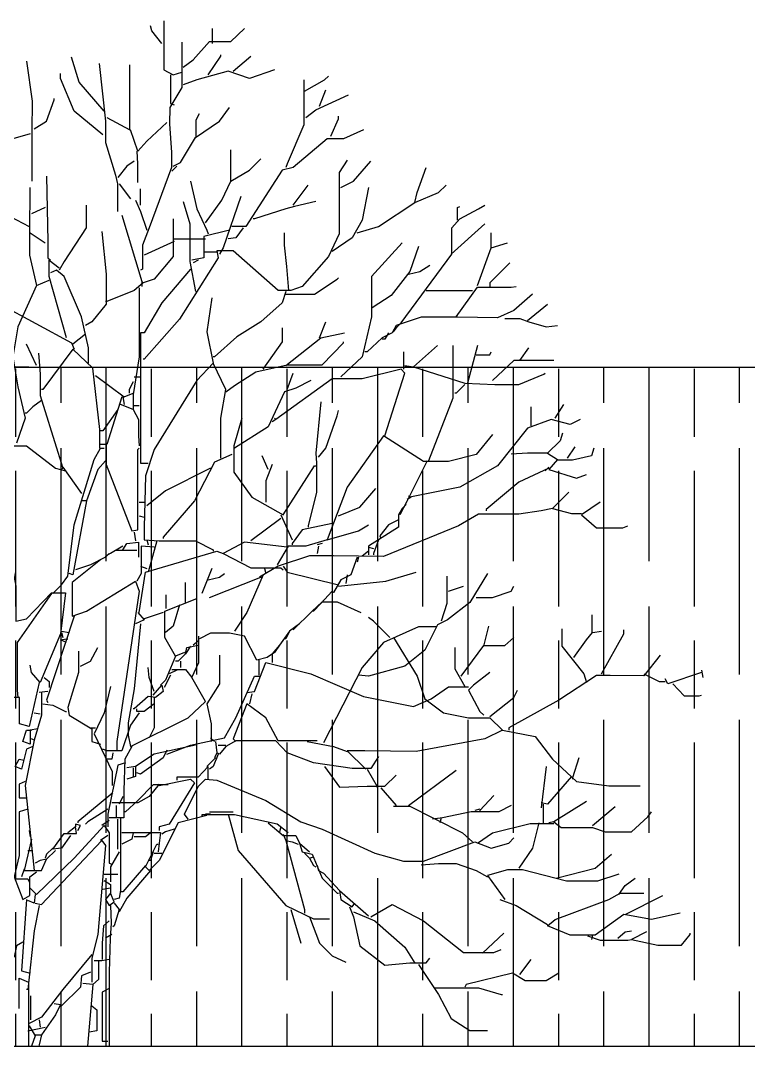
# Model space of a CAD drawing. Header units: centimetres. Extents: x -3096 to 17897, y -3131 to 15798.
# Drawn here: x 5426.4 to 5747.9, y 11338.3 to 11800.5 of the extents above; entities that cross this region are included whole.
import ezdxf

# ---------------------------------------------------------------- set-up
doc = ezdxf.new("R2010")
doc.units = ezdxf.units.CM

msp = doc.modelspace()

# ---------------------------------------------------------------- hatches: boundary and pattern name
at = {"transparency": 33554508}
h = msp.add_hatch(dxfattribs=at)
h.set_pattern_fill('GOST_WOOD', color=256, scale=10)
h.set_pattern_definition([(90, (-7435.9, 8561.7), (60, -4e-15), [100, -20]), (90, (-7415.9, 8541.7), (60, -4e-15), [60, -15, 30, -15]), (90, (-7395.9, 8511.7), (60, -4e-15), [100, -20])])
h.paths.add_polyline_path([(4449.16, 11647.54), (4449.16, 11047.54), (4539.03, 11047.54), (4539.03, 11067.54), (4652.25, 11067.54), (4652.25, 11317.54), (4539.03, 11317.54), (4539.03, 11347.54), (6365.08, 11347.54), (6365.08, 11317.54), (6193.87, 11317.54), (6193.87, 11067.54), (6365.08, 11067.54), (6449.16, 11047.54), (6449.16, 11647.54)])

# ---------------------------------------------------------------- linework, layer by layer
for p, q in [((4449.16, 11647.54), (6449.16, 11647.54)), ((5429.93, 11647.54), (4449.16, 11647.54))]:
    msp.add_line(p, q)
at = {"color": 84}
for points in [[(5489.53, 11800.49), (5489.53, 11778.89), (5493.68, 11776.68), (5497.55, 11777.79)], [(5488.69, 11790.52), (5484.27, 11796.06), (5483.71, 11798.27)], [(5498.11, 11780), (5502.54, 11783.32), (5509.73, 11791.35), (5519.15, 11791.35), (5525.24, 11797.17)], [(5511.12, 11790.52), (5511.12, 11797.17)], [(5497.55, 11791.07), (5497.55, 11771.14), (5492.29, 11762.28), (5492.16, 11755.09), (5492.92, 11742.35), (5492.92, 11735.71), (5483.16, 11709.13), (5480.11, 11701.38), (5480.11, 11690.86), (5479.28, 11690.31)], [(5428.9, 11782.77), (5431.39, 11765.05), (5431.25, 11751.76), (5431.18, 11746.23), (5431.18, 11729.62)], [(5463.23, 11760.62), (5452.15, 11773.36), (5448.83, 11784.43)], [(5461.01, 11781.66), (5463.78, 11756.19), (5463.78, 11746.78), (5468.21, 11732.39), (5469.04, 11728.51), (5469.18, 11722.97), (5469.18, 11716.33)], [(5509.18, 11776.68), (5514.72, 11784.98), (5514.72, 11785.54)], [(5520.25, 11778.34), (5528, 11784.98)], [(5462.67, 11750.1), (5449.94, 11760.62), (5443.85, 11775.02), (5443.85, 11777.23)], [(5464.33, 11757.85), (5474.58, 11752.32), (5474.58, 11781.11)], [(5538.52, 11778.89), (5527.45, 11775.02), (5518.04, 11778.34), (5504.2, 11774.46), (5498.11, 11772.25)], [(5492.57, 11776.68), (5492.57, 11763.94), (5494.23, 11763.39)], [(5551.53, 11774.46), (5551.53, 11754.53), (5544.06, 11737.37), (5543.51, 11735.71)], [(5551.81, 11769.48), (5560.67, 11774.46), (5562.33, 11776.13)], [(5552.37, 11757.85), (5556.8, 11761.18), (5571.19, 11767.82)], [(5558.46, 11762.84), (5561.22, 11770.04)], [(5432.22, 11752.87), (5437.76, 11756.19), (5441.08, 11765.61), (5441.08, 11766.16)], [(5493.68, 11736.26), (5497, 11737.92), (5503.64, 11749), (5514.16, 11756.19), (5518.59, 11762.28)], [(5503.92, 11749), (5503.92, 11756.75), (5505.3, 11759.52)], [(5490.91, 11755.64), (5482.05, 11747.34), (5478.17, 11742.91), (5474.85, 11752.32)], [(5563.44, 11749.55), (5566.76, 11757.3), (5566.76, 11758.41)], [(5430.56, 11750.66), (5422.81, 11748.44), (5421.7, 11748.44)], [(5577.83, 11752.32), (5568.98, 11748.44), (5561.78, 11748.44), (5546.83, 11735.71), (5541.85, 11734.6), (5525.79, 11709.69), (5519.7, 11709.69)], [(5477.62, 11742.91), (5477.9, 11737.37), (5477.9, 11729.06)], [(5519.15, 11729.62), (5519.15, 11743.46)], [(5476.51, 11738.48), (5473.19, 11736.26), (5469.32, 11731.28)], [(5570.64, 11739.03), (5567.04, 11733.49), (5567.04, 11706.36), (5562.33, 11696.4), (5550.71, 11683.11), (5545.72, 11681.45), (5540.19, 11681.45), (5520.25, 11698.89), (5513.06, 11698.89), (5513.61, 11695.84), (5496.45, 11668.71), (5480.94, 11651), (5480.39, 11651)], [(5495.34, 11736.26), (5493.12, 11734.05)], [(5508.07, 11711.35), (5515.27, 11721.31), (5519.15, 11729.62), (5527.45, 11734.6), (5532.43, 11739.58)], [(5567.87, 11726.85), (5573.41, 11729.62), (5581.16, 11738.48)], [(5600.54, 11720.21), (5601.64, 11724.63), (5605.52, 11735.71)], [(5437.76, 11731.83), (5438.31, 11703.04), (5438.31, 11695.84), (5439.42, 11694.74)], [(5430.28, 11726.85), (5430.14, 11706.92), (5430.14, 11696.95), (5433.33, 11683.66), (5438.86, 11685.88)], [(5469.87, 11728.51), (5474.85, 11721.87)], [(5479.28, 11719.1), (5479.28, 11726.3)], [(5501.43, 11729.62), (5504.2, 11717.44), (5508.63, 11708.02), (5509.18, 11706.36)], [(5546.83, 11719.1), (5553.47, 11727.96)], [(5580.05, 11726.85), (5577.28, 11712.45), (5572.85, 11704.7), (5563.99, 11698.61)], [(5575.07, 11706.92), (5584.48, 11709.69), (5600.54, 11720.21), (5611.05, 11724.63), (5614.38, 11727.96)], [(5523.58, 11722.97), (5515.82, 11700.27), (5514.16, 11697.5)], [(5437.2, 11717.99), (5431.11, 11715.22)], [(5455.2, 11719.1), (5455.2, 11709.13), (5445.51, 11694.18), (5443.29, 11690.31)], [(5477.07, 11721.31), (5479.28, 11716.33), (5482.05, 11708.02)], [(5498.11, 11720.76), (5501.15, 11710.79), (5501.15, 11694.18), (5503.64, 11680.89)], [(5556.8, 11720.76), (5547.38, 11718.54), (5543.51, 11717.44), (5529.67, 11713.01), (5529.11, 11713.01)], [(5591.12, 11663.18), (5592.78, 11665.39), (5594.44, 11667.05), (5616.87, 11697.5), (5616.87, 11709.13), (5620.47, 11713.01), (5628.77, 11717.44), (5631.54, 11719.1)], [(5619.36, 11712.45), (5619.36, 11717.99), (5620.47, 11718.54)], [(5421.7, 11714.12), (5430.01, 11709.69)], [(5470.98, 11714.67), (5479.84, 11685.32), (5479.84, 11683.11)], [(5493.68, 11713.01), (5493.68, 11696.4), (5485.37, 11686.43), (5480.39, 11684.77), (5479.84, 11685.32)], [(5518.59, 11708.02), (5507.24, 11705.26), (5507.24, 11695.84), (5501.98, 11694.74)], [(5524.68, 11709.13), (5521.36, 11704.7), (5518.04, 11704.15)], [(5616.59, 11697.5), (5631.54, 11710.79)], [(5430.56, 11706.92), (5437.2, 11702.49)], [(5462.12, 11707.47), (5464.06, 11688.65), (5464.06, 11675.36), (5457.69, 11667.61), (5454.92, 11665.95)], [(5494.23, 11704.15), (5508.07, 11704.15)], [(5544.89, 11681.45), (5543.92, 11691.97), (5542.88, 11701.38), (5542.88, 11706.92)], [(5634.31, 11700.27), (5634.31, 11706.92)], [(5494.23, 11703.04), (5480.94, 11696.95)], [(5595, 11702.49), (5581.43, 11687.54), (5581.43, 11669.82), (5577.28, 11652.1), (5567.87, 11643.25)], [(5602.2, 11700.83), (5598.32, 11689.75), (5590.02, 11679.23), (5581.71, 11673.7)], [(5628.22, 11683.66), (5634.31, 11700.27), (5641.51, 11702.49)], [(5446.62, 11660.41), (5438.86, 11687.54), (5438.86, 11694.74), (5443.29, 11691.41)], [(5504.75, 11694.74), (5502.54, 11693.63)], [(5513.06, 11698.34), (5507.52, 11698.34)], [(5456.31, 11649.34), (5456.31, 11655.98), (5453.26, 11669.82), (5445.51, 11687.54), (5442.19, 11690.31), (5439.42, 11689.2)], [(5501.43, 11690.86), (5488.69, 11675.91), (5480.94, 11662.62), (5479.28, 11662.62)], [(5597.77, 11688.65), (5602.75, 11689.75), (5607.18, 11692.52)], [(5642.61, 11693.63), (5633.76, 11684.77), (5633.76, 11683.11)], [(5480.39, 11684.77), (5476.51, 11681.45), (5464.33, 11676.47), (5463.78, 11676.47)], [(5543.51, 11679.79), (5556.24, 11679.79), (5566.21, 11686.43), (5566.76, 11686.99)], [(5433.33, 11683.66), (5425.02, 11665.39), (5422.81, 11652.1), (5425.02, 11638.82), (5428.34, 11624.97), (5424.47, 11613.9)], [(5478.73, 11682.56), (5478.73, 11652.1), (5475.96, 11635.49), (5475.96, 11628.85), (5470.42, 11631.07)], [(5543.51, 11680.89), (5541.85, 11675.91), (5532.43, 11667.61), (5521.91, 11660.96), (5511.95, 11652.1), (5511.39, 11652.1)], [(5605.52, 11681.45), (5626, 11681.45)], [(5618.81, 11669.82), (5628.22, 11682.83), (5643.17, 11682.83), (5645.38, 11683.11)], [(5408.14, 11632.73), (5408.14, 11654.87), (5417.27, 11675.36), (5448.83, 11658.19), (5449.94, 11655.43)], [(5510.84, 11678.13), (5508.63, 11663.18), (5511.39, 11649.34)], [(5652.58, 11679.79), (5644.27, 11672.59), (5637.08, 11669.27), (5619.36, 11669.54), (5603.3, 11669.54), (5592.23, 11665.95), (5590.57, 11662.62), (5586.14, 11660.41), (5579.5, 11654.32), (5578.39, 11654.32)], [(5650.37, 11668.16), (5659.22, 11675.36)], [(5558.46, 11660.41), (5561.22, 11667.61)], [(5640.4, 11668.99), (5647.04, 11668.99), (5650.92, 11667.61), (5658.67, 11665.39), (5663.65, 11665.95)], [(5454.92, 11662.07), (5449.38, 11657.64)], [(5479.28, 11662.62), (5479.28, 11623.31), (5479.28, 11605.04), (5482.6, 11605.04)], [(5533.54, 11646.57), (5542.12, 11658.75), (5542.12, 11664.84)], [(5543.51, 11648.23), (5559.01, 11660.41), (5569.53, 11662.62)], [(5588.91, 11662.62), (5587.25, 11659.86), (5586.14, 11659.86)], [(5433.33, 11648.23), (5428.9, 11657.64)], [(5516.93, 11636.6), (5520.81, 11639.37), (5530.22, 11645.46), (5544.06, 11648.51), (5559.56, 11648.51), (5568.98, 11658.19), (5568.98, 11658.75)], [(5610.5, 11657.09), (5599.98, 11647.67), (5622.68, 11640.48), (5635.97, 11639.92), (5646.49, 11639.92), (5657.56, 11644.35), (5658.12, 11644.91)], [(5617.42, 11657.09), (5617.28, 11640.48), (5617.28, 11633.83), (5606.63, 11606.15)], [(5628.22, 11657.09), (5623.79, 11640.48)], [(5434.16, 11653.77), (5434.85, 11644.35), (5434.85, 11634.94), (5442.74, 11610.03), (5444.95, 11602.83), (5444.4, 11602.27)], [(5461.29, 11611.69), (5461.29, 11619.99), (5458.24, 11647.12), (5449.38, 11655.43), (5436.1, 11637.71), (5435.54, 11637.71)], [(5595.55, 11654.32), (5595.55, 11646.57)], [(5627.66, 11652.93), (5633.76, 11652.93), (5634.31, 11654.32)], [(5647.04, 11650.44), (5650.92, 11655.98)], [(5514.72, 11607.26), (5514.72, 11624.97), (5516.93, 11637.71), (5511.39, 11649.34), (5504.2, 11641.58), (5485.37, 11611.13), (5481.5, 11599.51), (5480.94, 11576.81), (5480.94, 11571.27), (5487.59, 11570.72), (5503.64, 11570.72), (5511.39, 11566.84), (5511.39, 11566.29)], [(5596.11, 11648.23), (5599.98, 11647.67)], [(5596.11, 11647.67), (5598.32, 11647.67)], [(5661.99, 11650.44), (5644.27, 11650.44), (5634.86, 11641.58)], [(5459.35, 11643.8), (5472.08, 11634.39), (5475.96, 11636.05)], [(5476.51, 11643.25), (5479.28, 11643.25)], [(5587.25, 11617.22), (5596.11, 11644.91), (5594.44, 11646.57), (5577.28, 11642.41), (5563.99, 11642.41), (5539.08, 11624.42), (5538.52, 11624.97)], [(5544.06, 11637.71), (5546.83, 11644.91)], [(5475.96, 11641.03), (5474.3, 11637.71), (5474.3, 11636.05)], [(5554.58, 11641.58), (5547.94, 11638.26), (5542.95, 11636.6), (5535.76, 11621.1), (5520.81, 11611.69)], [(5622.68, 11639.92), (5618.81, 11636.05), (5618.25, 11636.05)], [(5470.98, 11634.39), (5464.33, 11613.35), (5461.56, 11613.35)], [(5471.53, 11634.39), (5472.08, 11631.07)], [(5435.54, 11632.73), (5431.67, 11629.96), (5428.9, 11627.19), (5428.34, 11627.19)], [(5476.51, 11630.51), (5478.73, 11630.51)], [(5559.01, 11632.17), (5556.8, 11609.47), (5557.07, 11605.04), (5557.07, 11592.31), (5553.47, 11577.36), (5553.47, 11576.81)], [(5652.03, 11621.65), (5652.03, 11629.96)], [(5662.55, 11624.97), (5666.42, 11631.07)], [(5469.32, 11628.85), (5462.67, 11619.44), (5461.56, 11619.44)], [(5475.96, 11628.85), (5478.45, 11624.42), (5478.45, 11617.22), (5478.73, 11612.79)], [(5524.13, 11624.97), (5520.53, 11612.79), (5520.53, 11601.17), (5528.56, 11590.09), (5542.4, 11582.34), (5556.24, 11603.94), (5556.8, 11603.94)], [(5557.9, 11607.81), (5561.22, 11611.69), (5566.21, 11626.08), (5566.76, 11628.3)], [(5539.08, 11624.42), (5537.42, 11623.31)], [(5673.62, 11624.42), (5669.19, 11622.21), (5660.88, 11624.42), (5650.37, 11620.55), (5637.08, 11603.94), (5620.47, 11594.52), (5598.32, 11590.09), (5597.77, 11590.65)], [(5634.86, 11617.78), (5627.66, 11608.92), (5615.48, 11605.87), (5604.41, 11605.87), (5586.69, 11617.22), (5570.64, 11594.52), (5561.78, 11571.27), (5552.37, 11568.5), (5544.61, 11568.5), (5539.63, 11560.2)], [(5665.87, 11618.33), (5664.76, 11615.01), (5659.22, 11609.47), (5663.65, 11606.7), (5659.78, 11602.27), (5671.96, 11598.4), (5676.39, 11600.06)], [(5422.25, 11614.45), (5421.7, 11611.69), (5416.99, 11600.61), (5416.99, 11588.99), (5424.19, 11550.78), (5424.19, 11535.28), (5428.9, 11536.39), (5439.97, 11547.74), (5446.06, 11547.74), (5443.85, 11529.74), (5434.99, 11508.15), (5431.11, 11512.58), (5430.56, 11515.9)], [(5422.81, 11612.79), (5428.9, 11612.79), (5441.63, 11602.83), (5446.06, 11601.72)], [(5440.53, 11547.46), (5444.4, 11551.34), (5447.17, 11555.21), (5449.94, 11577.91), (5458.8, 11606.7), (5461.56, 11611.69), (5463.23, 11611.69)], [(5464.06, 11613.35), (5464.06, 11604.49), (5475.41, 11575.14), (5478.17, 11575.7), (5478.17, 11611.13), (5478.73, 11611.69)], [(5679.71, 11611.69), (5678.6, 11608.36), (5670.3, 11606.43), (5663.65, 11606.43)], [(5668.08, 11607.26), (5671.4, 11612.24)], [(5463.78, 11606.15), (5460.46, 11602.27), (5455.47, 11588.43), (5453.26, 11588.43)], [(5519.7, 11608.92), (5511.95, 11605.6), (5503.09, 11588.43), (5489.25, 11572.38), (5489.25, 11571.82)], [(5535.76, 11602.27), (5532.99, 11608.36)], [(5606.07, 11606.15), (5597.21, 11588.43), (5593.89, 11582.34)], [(5643.17, 11609.2), (5650.37, 11609.61), (5659.22, 11609.61)], [(5444.95, 11603.38), (5453.26, 11591.75)], [(5510.29, 11602.83), (5490.36, 11592.86), (5482.05, 11586.22)], [(5537.42, 11604.49), (5534.65, 11597.29), (5534.65, 11587.88)], [(5659.78, 11602.83), (5646.49, 11596.74), (5632.09, 11584.56), (5632.09, 11584)], [(5659.78, 11603.38), (5658.12, 11601.72)], [(5566.76, 11581.79), (5576.17, 11585.66), (5583.37, 11593.97)], [(5668.64, 11592.31), (5661.44, 11585.11), (5669.74, 11582.9), (5674.17, 11582.9)], [(5455.47, 11588.43), (5449.38, 11555.77), (5447.72, 11556.32)], [(5478.73, 11587.88), (5481.5, 11587.88)], [(5598.87, 11590.09), (5597.21, 11588.99)], [(5682.48, 11587.88), (5674.17, 11582.34), (5680.82, 11576.53), (5692.44, 11576.53), (5694.66, 11577.36)], [(5661.44, 11585.11), (5656.46, 11584), (5646.49, 11582.62), (5628.77, 11582.62), (5619.91, 11577.36), (5586.69, 11563.79), (5564.55, 11564.21), (5554.03, 11564.21), (5540.19, 11559.64), (5531.88, 11554.66)], [(5596.66, 11586.77), (5595, 11585.11), (5593.34, 11582.34), (5593.34, 11576.81), (5584.48, 11571.27), (5580.05, 11568.5), (5580.05, 11564.62)], [(5478.73, 11581.79), (5480.94, 11581.24)], [(5541.29, 11580.68), (5528, 11570.72)], [(5541.29, 11582.34), (5546.28, 11571.27)], [(5563.99, 11578.47), (5550.71, 11575.7), (5546.28, 11569.61), (5546.28, 11569.05)], [(5593.34, 11580.13), (5588.91, 11577.91), (5585.03, 11572.93), (5585.59, 11571.82)], [(5476.51, 11574.59), (5477.07, 11570.72)], [(5561.78, 11571.27), (5575.62, 11575.14), (5580.05, 11577.91)], [(5471.53, 11566.84), (5473.19, 11569.61), (5478.45, 11570.16), (5478.45, 11563.52)], [(5482.05, 11571.27), (5482.6, 11569.05)], [(5486.48, 11570.72), (5482.6, 11556.87)], [(5544.06, 11567.95), (5525.24, 11570.16), (5515.82, 11565.18), (5528, 11558.81), (5541.29, 11558.81), (5542.4, 11557.98)], [(5559.56, 11569.61), (5557.35, 11569.05)], [(5584.48, 11571.27), (5582.26, 11565.18), (5582.26, 11564.62)], [(5465.44, 11565.18), (5463.78, 11563.52), (5457.14, 11560.2), (5450.49, 11557.98)], [(5477.62, 11566.56), (5468.21, 11566.56), (5463.78, 11564.07), (5463.78, 11563.52)], [(5471.53, 11568.5), (5465.99, 11565.18)], [(5485.37, 11567.95), (5479.56, 11568.5), (5479.56, 11556.32), (5477.62, 11553)], [(5478.73, 11539.16), (5481.5, 11556.87), (5513.06, 11566.29), (5515.82, 11565.18)], [(5557.9, 11568.5), (5557.35, 11565.18)], [(5580.05, 11566.29), (5577.28, 11564.07)], [(5580.05, 11567.95), (5582.26, 11567.39)], [(5461.56, 11562.41), (5449.11, 11552.44), (5449.11, 11537.5), (5455.47, 11539.71), (5477.07, 11553), (5478.73, 11548.57), (5468.76, 11482.13), (5468.76, 11478.25)], [(5575.07, 11563.52), (5572.3, 11555.77), (5567.87, 11553.55), (5564.55, 11548.02), (5563.99, 11548.02)], [(5575.62, 11563.52), (5575.07, 11561.3)], [(5479.28, 11559.64), (5482.05, 11558.53)], [(5510.84, 11558.53), (5506.41, 11547.46)], [(5509.18, 11553.55), (5514.16, 11554.66), (5516.38, 11556.32)], [(5533.54, 11555.77), (5526.34, 11539.16), (5520.81, 11530.85)], [(5534.1, 11558.53), (5534.65, 11556.32)], [(5542.4, 11559.64), (5544.06, 11556.87), (5566.76, 11551.34)], [(5566.76, 11550.78), (5587.8, 11553), (5601.09, 11556.87)], [(5570.64, 11555.77), (5570.08, 11551.89)], [(5632.65, 11556.32), (5624.9, 11543.59), (5614.93, 11535.83), (5610.5, 11533.62), (5604.96, 11522.55), (5596.11, 11515.35), (5580.05, 11510.92), (5575.62, 11511.47)], [(5614.65, 11555.21), (5614.65, 11543.03), (5612.16, 11535.28)], [(5499.21, 11543.59), (5499.21, 11552.44)], [(5509.73, 11545.8), (5532.43, 11554.66), (5532.99, 11554.11)], [(5563.99, 11551.34), (5563.99, 11544.69)], [(5615.48, 11548.57), (5622.13, 11550.78)], [(5627.66, 11545.8), (5634.86, 11545.8), (5643.17, 11548.57), (5644.27, 11550.78)], [(5439.97, 11547.46), (5437.2, 11543.59), (5424.75, 11525.87), (5424.75, 11504.83), (5425.02, 11501.51)], [(5490.63, 11540.82), (5490.63, 11546.91)], [(5563.99, 11548.57), (5559.01, 11543.03), (5555.69, 11539.71), (5555.13, 11539.71)], [(5498.66, 11521.44), (5494.78, 11519.78), (5490.08, 11528.08), (5490.08, 11539.71), (5504.2, 11545.25)], [(5496.45, 11542.48), (5493.68, 11533.07), (5490.36, 11530.3)], [(5546.83, 11531.4), (5555.13, 11539.71), (5559.56, 11543.86), (5566.21, 11543.86), (5576.73, 11539.16)], [(5449.94, 11537.5), (5437.76, 11500.4), (5438.31, 11499.29)], [(5478.17, 11539.16), (5480.94, 11535.83), (5477.07, 11534.17)], [(5489.25, 11539.16), (5480.94, 11536.39)], [(5589.46, 11528.08), (5582.26, 11535.28), (5580.05, 11536.94)], [(5678.88, 11530.3), (5678.88, 11538.05)], [(5479.28, 11534.17), (5476.51, 11505.38), (5473.75, 11490.43), (5473.75, 11484.9), (5474.85, 11479.91), (5500.32, 11492.65), (5508.07, 11499.85), (5501.98, 11510.37), (5505.03, 11517.01), (5505.03, 11528.64)], [(5549.6, 11534.17), (5545.17, 11530.85), (5540.74, 11524.76), (5537.42, 11520.89), (5537.42, 11517.01)], [(5609.95, 11532.79), (5602.2, 11532.79), (5586.69, 11525.87), (5577.28, 11514.79), (5560.12, 11481.57)], [(5630.99, 11524.21), (5633.2, 11533.07)], [(5446.62, 11525.87), (5443.85, 11526.98), (5446.62, 11527.53), (5447.17, 11527.53)], [(5444.4, 11530.85), (5447.72, 11530.3)], [(5444.4, 11530.3), (5444.95, 11528.08)], [(5540.74, 11524.76), (5538.52, 11521.44), (5535.2, 11519.22), (5530.77, 11518.12), (5525.24, 11528.64), (5518.59, 11530.02), (5510.29, 11530.02), (5505.3, 11527.53)], [(5545.17, 11530.85), (5543.51, 11527.53), (5542.95, 11527.53)], [(5591.12, 11528.08), (5601.64, 11510.92), (5604.96, 11500.95), (5613.27, 11494.86), (5624.34, 11492.65), (5633.76, 11492.65), (5639.29, 11487.11), (5631.54, 11483.24), (5601.09, 11477.7), (5578.39, 11477.98), (5570.64, 11477.98), (5578.94, 11469.95)], [(5621.02, 11510.92), (5630.99, 11524.48), (5640.4, 11524.48), (5644.27, 11528.08)], [(5665.59, 11531.96), (5665.59, 11524.21), (5675.28, 11512.03), (5676.39, 11508.15)], [(5670.85, 11519.22), (5676.39, 11526.98), (5679.16, 11530.3), (5683.03, 11530.85)], [(5683.03, 11512.03), (5693, 11529.74), (5693, 11531.4)], [(5452.71, 11515.35), (5457.14, 11517.56), (5460.46, 11523.65)], [(5501.43, 11524.21), (5499.21, 11520.89), (5499.77, 11523.65), (5504.75, 11524.76)], [(5504.75, 11526.42), (5502.54, 11524.76)], [(5618.25, 11523.65), (5618.25, 11514.24), (5622.68, 11506.49)], [(5451.87, 11521.99), (5451.87, 11512.58), (5447.17, 11497.08), (5447.72, 11493.76), (5457.69, 11487.67), (5457.69, 11482.13), (5461.56, 11481.02)], [(5494.78, 11519.78), (5490.36, 11509.26), (5488.14, 11507.04)], [(5499.21, 11520.89), (5495.89, 11517.56), (5494.78, 11517.56)], [(5514.16, 11520.33), (5514.16, 11507.6), (5508.63, 11498.74), (5510.56, 11489.88), (5510.56, 11482.13)], [(5709.05, 11520.33), (5701.86, 11511.2), (5686.91, 11511.33), (5680.82, 11511.33), (5664.21, 11500.4), (5642.06, 11488.22), (5642.06, 11487.11)], [(5485.37, 11504.28), (5483.16, 11510.37), (5482.6, 11514.79)], [(5495.34, 11513.69), (5492.02, 11512.03)], [(5493.12, 11513.96), (5499.21, 11513.96), (5501.98, 11510.37)], [(5497, 11517.56), (5497, 11514.79)], [(5526.34, 11503.72), (5529.67, 11504.28), (5534.65, 11517.01), (5554.58, 11512.03), (5577.83, 11502.06), (5599.98, 11497.63), (5607.73, 11500.95), (5615.48, 11506.21), (5624.34, 11506.21)], [(5531.6, 11518.12), (5531.6, 11511.47)], [(5727.32, 11513.69), (5727.88, 11510.37)], [(5436.65, 11510.37), (5438.86, 11508.7), (5438.86, 11505.94)], [(5492.57, 11511.47), (5489.8, 11505.94)], [(5490.91, 11476.59), (5501.43, 11480.47), (5516.38, 11483.79), (5521.36, 11492.65), (5529.67, 11510.92), (5531.88, 11510.92)], [(5633.76, 11512.58), (5626.56, 11507.04), (5624.34, 11504.83), (5629.33, 11495.42), (5630.99, 11493.76)], [(5701.86, 11512.03), (5708.5, 11508.7), (5711.27, 11508.7)], [(5727.32, 11512.58), (5712.38, 11507.6), (5711.27, 11509.81)], [(5434.44, 11508.15), (5430.01, 11488.77), (5425.85, 11489.88), (5425.85, 11501.51), (5423.36, 11501.51)], [(5465.99, 11506.49), (5463.23, 11494.86), (5458.8, 11485.45), (5460.46, 11482.13), (5466.82, 11468.84), (5466.82, 11462.75)], [(5484.82, 11502.61), (5488.69, 11507.04), (5489.25, 11504.28), (5485.93, 11501.51), (5482.6, 11502.06), (5476.51, 11496.52), (5475.96, 11496.52)], [(5633.76, 11493.2), (5644.27, 11501.51), (5645.94, 11504.83)], [(5714.59, 11507.6), (5719.57, 11502.34), (5726.22, 11502.34), (5727.32, 11502.61)], [(5435.54, 11503.72), (5435.54, 11493.76), (5432.22, 11482.68), (5431.11, 11483.24)], [(5438.31, 11504.28), (5434.44, 11503.72)], [(5485.37, 11501.51), (5485.37, 11488.22), (5483.16, 11483.79)], [(5528.56, 11503.17), (5527.45, 11498.74)], [(5436.1, 11498.74), (5440.53, 11498.19), (5446.06, 11495.42), (5446.62, 11495.42)], [(5485.37, 11498.74), (5480.94, 11495.42), (5477.62, 11495.42), (5477.62, 11496.52)], [(5557.35, 11482.41), (5540.19, 11482.41), (5534.65, 11492.65), (5526.34, 11498.74), (5520.25, 11483.24), (5521.36, 11482.13)], [(5432.22, 11494.86), (5434.99, 11494.31)], [(5478.73, 11494.86), (5474.85, 11489.33), (5470.98, 11477.98), (5464.33, 11477.98), (5462.67, 11478.81)], [(5433.88, 11487.67), (5430.56, 11487.11), (5430.56, 11481.02), (5427.24, 11482.13), (5428.9, 11487.11), (5431.11, 11487.11)], [(5457.14, 11488.22), (5459.35, 11488.22)], [(5639.29, 11487.11), (5653.69, 11484.34), (5661.44, 11474.38), (5671.96, 11464.41), (5686.35, 11462.47), (5700.2, 11462.47)], [(5432.22, 11482.68), (5428.34, 11462.75), (5432.22, 11425.1)], [(5510.29, 11483.79), (5511.95, 11482.13)], [(5512.5, 11482.13), (5513.06, 11477.15), (5511.95, 11474.93)], [(5584.48, 11475.48), (5581.16, 11470.22), (5572.85, 11470.22), (5555.69, 11472.72), (5544.06, 11477.15), (5539.08, 11482.41), (5521.36, 11482.41), (5516.93, 11479.91), (5514.16, 11476.59), (5513.06, 11477.15)], [(5552.92, 11482.13), (5564.55, 11479.91), (5570.64, 11477.7)], [(5431.67, 11479.91), (5428.9, 11478.81), (5426.68, 11469.95), (5423.92, 11471.06), (5425.58, 11474.38), (5427.79, 11473.82)], [(5467.1, 11477.15), (5466.55, 11474.38), (5464.33, 11474.38)], [(5475.41, 11479.91), (5472.36, 11474.38), (5471.95, 11460.54), (5471.95, 11448.35), (5465.44, 11448.35)], [(5503.64, 11480.47), (5485.37, 11476.59), (5477.07, 11471.06), (5477.07, 11466.63), (5473.19, 11465.52)], [(5490.91, 11478.25), (5489.25, 11474.93), (5479.28, 11467.73), (5477.62, 11468.29)], [(5513.61, 11476.59), (5511.39, 11471.06), (5509.73, 11469.95)], [(5513.61, 11480.47), (5516.93, 11480.47)], [(5472.64, 11472.72), (5469.32, 11471.61), (5464.89, 11450.02), (5464.89, 11444.48)], [(5508.63, 11471.06), (5512.5, 11474.93), (5513.06, 11474.38)], [(5673.07, 11474.93), (5670.3, 11466.07), (5670.3, 11465.52)], [(5477.07, 11471.06), (5473.19, 11470.5)], [(5475.96, 11470.5), (5475.96, 11466.63)], [(5509.18, 11465.52), (5509.18, 11471.06), (5504.75, 11466.35), (5495.34, 11466.35), (5495.34, 11464.97)], [(5560.67, 11471.06), (5567.32, 11461.92), (5579.5, 11462.34), (5587.25, 11462.34), (5592.23, 11467.18)], [(5579.5, 11469.95), (5583.93, 11462.2), (5583.93, 11461.64)], [(5597.77, 11453.89), (5618.81, 11469.39)], [(5658.67, 11471.06), (5656.46, 11452.78)], [(5428.34, 11464.41), (5425.58, 11463.3), (5425.58, 11457.21), (5428.9, 11457.21)], [(5487.59, 11463.3), (5483.16, 11457.77), (5478.17, 11455), (5466.55, 11455)], [(5491.46, 11463.03), (5484.82, 11463.03), (5478.17, 11456.11), (5472.64, 11451.12), (5472.08, 11451.12)], [(5487.59, 11462.75), (5501.43, 11465.52), (5503.09, 11463.86), (5492.02, 11445.59), (5487.59, 11444.48), (5487.59, 11442.82)], [(5500.32, 11447.8), (5498.66, 11450.02), (5504.75, 11462.2), (5508.07, 11465.52), (5513.06, 11464.97), (5534.65, 11456.11), (5550.15, 11446.69), (5559.56, 11443.37), (5582.82, 11432.85), (5595.55, 11429.25), (5604.41, 11429.25), (5627.11, 11437.84), (5634.31, 11435.07), (5642.06, 11437.28), (5644.27, 11439.5)], [(5669.74, 11466.63), (5659.22, 11454.45), (5656.46, 11455)], [(5467.1, 11459.43), (5451.6, 11446.69), (5451.6, 11446.14)], [(5585.59, 11461.64), (5592.23, 11453.89)], [(5635.42, 11458.32), (5629.33, 11451.68), (5629.33, 11451.12)], [(5468.48, 11453.89), (5468.48, 11448.35)], [(5471.53, 11457.77), (5469.87, 11454.45)], [(5591.12, 11453.61), (5598.32, 11453.61), (5621.57, 11441.71), (5626, 11437.84)], [(5643.17, 11453.89), (5637.63, 11451.12), (5625.45, 11451.12), (5612.72, 11448.35), (5608.29, 11447.8)], [(5657.29, 11454.45), (5657.29, 11446.14)], [(5676.39, 11455.55), (5661.99, 11446.69), (5659.78, 11446.14)], [(5429.45, 11452.23), (5425.58, 11451.12), (5425.58, 11431.74), (5423.36, 11422.33), (5427.24, 11412.37), (5430.28, 11414.03), (5430.28, 11422.33), (5433.33, 11424.55)], [(5464.89, 11452.23), (5456.03, 11446.69), (5454.92, 11445.59)], [(5508.63, 11449.46), (5495.89, 11446.14), (5487.59, 11429.53), (5483.16, 11425.1), (5481.5, 11426.76), (5486.48, 11436.73), (5487.03, 11436.73)], [(5544.61, 11441.71), (5539.63, 11445.59), (5520.81, 11449.74), (5506.41, 11449.74), (5506.41, 11448.91)], [(5510.29, 11450.02), (5508.07, 11450.02)], [(5509.73, 11451.12), (5518.59, 11451.12), (5520.25, 11451.12)], [(5518.04, 11450.02), (5522.47, 11433.96), (5543.51, 11409.6), (5555.69, 11403.78), (5562.89, 11403.78)], [(5629.33, 11452.23), (5627.11, 11451.68)], [(5661.99, 11446.69), (5665.31, 11444.2), (5679.16, 11444.2), (5684.69, 11442.26), (5696.32, 11442.26), (5703.52, 11448.91), (5705.18, 11451.12)], [(5679.16, 11445.03), (5689.12, 11453.34)], [(5430.56, 11417.35), (5433.33, 11414.58), (5449.94, 11430.64), (5463.23, 11445.03), (5465.44, 11441.71), (5465.44, 11428.42), (5466.55, 11427.87)], [(5448.28, 11440.6), (5444.4, 11435.07), (5440.53, 11434.51), (5445.51, 11441.43), (5451.05, 11441.43), (5450.49, 11444.48), (5447.17, 11441.71), (5447.17, 11441.16)], [(5451.6, 11442.82), (5452.71, 11445.03), (5450.49, 11445.59), (5450.49, 11444.48)], [(5465.44, 11447.25), (5462.12, 11445.03)], [(5470.42, 11448.35), (5470.42, 11416.24), (5469.87, 11412.92), (5467.66, 11412.37)], [(5469.04, 11447.8), (5469.04, 11434.51)], [(5535.76, 11446.14), (5542.4, 11440.6), (5547.94, 11440.6), (5549.6, 11437.28), (5550.71, 11433.41), (5555.13, 11432.3), (5559.56, 11421.78), (5566.21, 11415.14), (5566.76, 11415.14)], [(5541.29, 11444.48), (5540.74, 11442.26)], [(5612.16, 11448.35), (5611.61, 11446.14)], [(5628.22, 11437.28), (5634.86, 11441.71), (5651.47, 11445.86), (5661.99, 11445.86)], [(5655.35, 11446.14), (5652.58, 11435.07), (5646.49, 11426.21)], [(5430.01, 11442.82), (5430.56, 11440.05)], [(5464.89, 11440.6), (5461.56, 11438.39)], [(5470.98, 11441.99), (5488.14, 11441.99), (5487.59, 11437.28), (5487.03, 11433.41)], [(5475.96, 11441.71), (5475.41, 11438.94), (5470.98, 11436.73)], [(5484.27, 11442.26), (5481.5, 11440.05), (5476.51, 11440.05)], [(5494.23, 11443.37), (5490.36, 11442.26), (5488.69, 11441.16)], [(5542.4, 11441.16), (5543.51, 11438.39), (5546.28, 11437.84), (5549.04, 11436.73)], [(5431.11, 11438.94), (5427.79, 11425.1), (5435.54, 11425.1), (5437.76, 11430.08)], [(5432.77, 11410.71), (5435.54, 11410.15), (5454.37, 11430.08), (5462.12, 11438.39), (5463.78, 11436.17), (5460.46, 11396.86), (5457.69, 11386.34), (5457.69, 11375.82)], [(5440.53, 11435.07), (5437.76, 11432.3), (5437.2, 11430.64)], [(5543.51, 11438.39), (5551.81, 11407.94), (5551.81, 11406.28)], [(5549.6, 11437.28), (5554.03, 11433.41)], [(5429.45, 11433.96), (5431.67, 11433.96)], [(5441.63, 11433.96), (5437.76, 11430.08), (5434.99, 11429.53), (5432.77, 11428.42)], [(5469.87, 11433.41), (5465.99, 11426.76), (5465.99, 11420.12)], [(5484.82, 11433.41), (5483.71, 11429.53), (5482.6, 11429.53)], [(5485.37, 11432.85), (5488.69, 11432.85)], [(5551.81, 11432.85), (5554.03, 11430.64), (5555.69, 11431.19)], [(5554.03, 11430.64), (5555.69, 11427.32), (5556.8, 11426.76)], [(5663.1, 11421.78), (5680.26, 11426.21), (5687.46, 11432.3)], [(5481.5, 11427.32), (5471.53, 11415.69), (5470.42, 11415.69)], [(5557.35, 11427.32), (5557.9, 11425.1), (5560.12, 11423.99), (5567.32, 11416.24), (5567.87, 11412.37), (5572.85, 11409.04), (5573.96, 11410.71)], [(5603.3, 11427.59), (5611.05, 11428.28), (5618.81, 11428.28), (5627.66, 11425.1), (5632.65, 11422.33)], [(5423.92, 11421.5), (5429.45, 11421.5), (5430.01, 11420.12)], [(5427.79, 11425.65), (5426.68, 11422.33)], [(5463.23, 11423.44), (5469.32, 11423.44)], [(5483.71, 11425.1), (5473.19, 11412.92), (5469.87, 11406.83)], [(5690.78, 11423.44), (5681.37, 11420.39), (5667.53, 11420.39), (5648.15, 11425.38), (5641.51, 11425.38), (5632.65, 11422.89), (5640.4, 11412.37)], [(5690.78, 11414.58), (5693.55, 11418.46), (5697.98, 11421.78)], [(5465.99, 11417.35), (5462.67, 11416.8)], [(5463.23, 11420.67), (5465.99, 11419.01), (5465.99, 11415.14)], [(5428.9, 11412.37), (5426.68, 11380.81), (5430.56, 11379.7)], [(5432.77, 11414.58), (5432.22, 11410.71), (5429.45, 11411.81)], [(5465.99, 11415.14), (5463.78, 11412.37), (5465.44, 11409.6), (5467.66, 11411.26), (5465.99, 11415.14)], [(5567.32, 11416.24), (5580.05, 11405.17)], [(5638.18, 11412.37), (5645.38, 11409.6), (5659.22, 11401.29)], [(5717.91, 11406.28), (5705.18, 11403.51), (5693, 11405.72), (5680.26, 11396.59), (5669.19, 11396.59), (5659.22, 11400.74), (5662.55, 11403.51), (5686.35, 11412.37), (5691.34, 11415.14), (5701.86, 11415.14)], [(5693.55, 11405.72), (5710.16, 11414.03)], [(5434.44, 11409.6), (5432.22, 11398.52), (5429.45, 11372.5), (5428.9, 11372.5)], [(5465.99, 11409.6), (5466.27, 11401.85), (5465.86, 11395.2), (5465.37, 11380.25), (5465.37, 11347.54)], [(5467.66, 11410.71), (5469.87, 11407.94), (5467.66, 11400.74), (5467.1, 11400.19)], [(5545.72, 11407.94), (5550.15, 11392.99)], [(5571.74, 11409.04), (5573.41, 11404.62), (5576.17, 11391.88), (5587.25, 11383.3), (5598.32, 11384.27), (5605.52, 11384.27), (5607.18, 11386.34)], [(5581.16, 11404.62), (5590.57, 11410.15), (5604.41, 11402.95), (5622.13, 11388.84), (5635.42, 11388.84), (5638.74, 11390.22)], [(5465.44, 11402.95), (5462.95, 11400.74), (5462.26, 11392.99), (5462.26, 11385.79)], [(5554.03, 11404.62), (5558.46, 11392.99), (5563.99, 11387.45), (5570.08, 11384.68)], [(5573.41, 11406.83), (5582.82, 11402.95), (5596.11, 11391.33), (5600.54, 11384.13)], [(5690.23, 11395.2), (5693.55, 11397.97), (5696.32, 11398.52)], [(5427.24, 11393.54), (5424.47, 11391.88), (5423.36, 11386.9)], [(5466.55, 11396.86), (5463.78, 11395.2)], [(5630.43, 11388.56), (5639.85, 11397.42)], [(5676.94, 11396.31), (5682.48, 11394.37), (5694.66, 11394.37), (5696.32, 11394.65)], [(5679.16, 11396.86), (5678.6, 11394.65)], [(5702.96, 11397.97), (5696.32, 11394.65), (5707.95, 11392.16), (5718.47, 11392.16), (5722.34, 11396.86), (5722.34, 11397.42)], [(5457.69, 11388.01), (5444.95, 11372.5), (5435.54, 11360.32), (5430.01, 11357.55)], [(5460.73, 11385.24), (5460.73, 11376.93), (5458.24, 11374.72), (5453.81, 11375.27)], [(5465.44, 11385.79), (5462.12, 11385.24), (5458.8, 11385.24)], [(5647.04, 11379.15), (5652.03, 11385.79)], [(5457.14, 11380.25), (5453.26, 11378.59), (5452.71, 11373.61), (5444.4, 11365.31)], [(5602.2, 11383.58), (5611.05, 11370.29), (5616.59, 11359.77), (5624.9, 11354.51), (5632.65, 11354.51)], [(5664.21, 11379.7), (5658.67, 11376.38), (5649.26, 11376.38), (5643.72, 11379.7), (5623.24, 11374.72), (5622.68, 11373.61)], [(5425.58, 11364.2), (5425.58, 11377.49), (5429.73, 11375.82), (5429.73, 11347.54), (5431.2, 11347.54)], [(5458.24, 11374.72), (5455.83, 11347.54)], [(5465.44, 11373.06), (5462.4, 11371.4), (5462.4, 11349.8), (5464.89, 11349.8)], [(5609.39, 11373.33), (5628.77, 11373.33), (5638.74, 11370.29), (5639.29, 11370.29)], [(5430.84, 11359.21), (5430.84, 11369.73)], [(5441.08, 11366.41), (5443.85, 11365.86), (5441.63, 11361.43), (5435.54, 11352.57), (5434.44, 11348.14), (5434.28, 11347.54)], [(5457.69, 11365.31), (5459.9, 11363.64), (5459.9, 11354.23), (5456.58, 11353.68)], [(5430.01, 11356.45), (5432.77, 11352.02), (5431.11, 11347.59), (5431.2, 11347.54)], [(5434.44, 11359.21), (5434.99, 11355.89)], [(5429.45, 11354.23), (5434.44, 11355.34), (5437.2, 11355.89)], [(5432.77, 11352.57), (5435.54, 11352.57)]]:
    msp.add_lwpolyline(points, dxfattribs=at)
msp.add_lwpolyline([(4539.03, 11317.54), (4539.03, 11347.54), (6365.08, 11347.54), (6365.08, 11317.54)])

doc.saveas('drawing.dxf')
